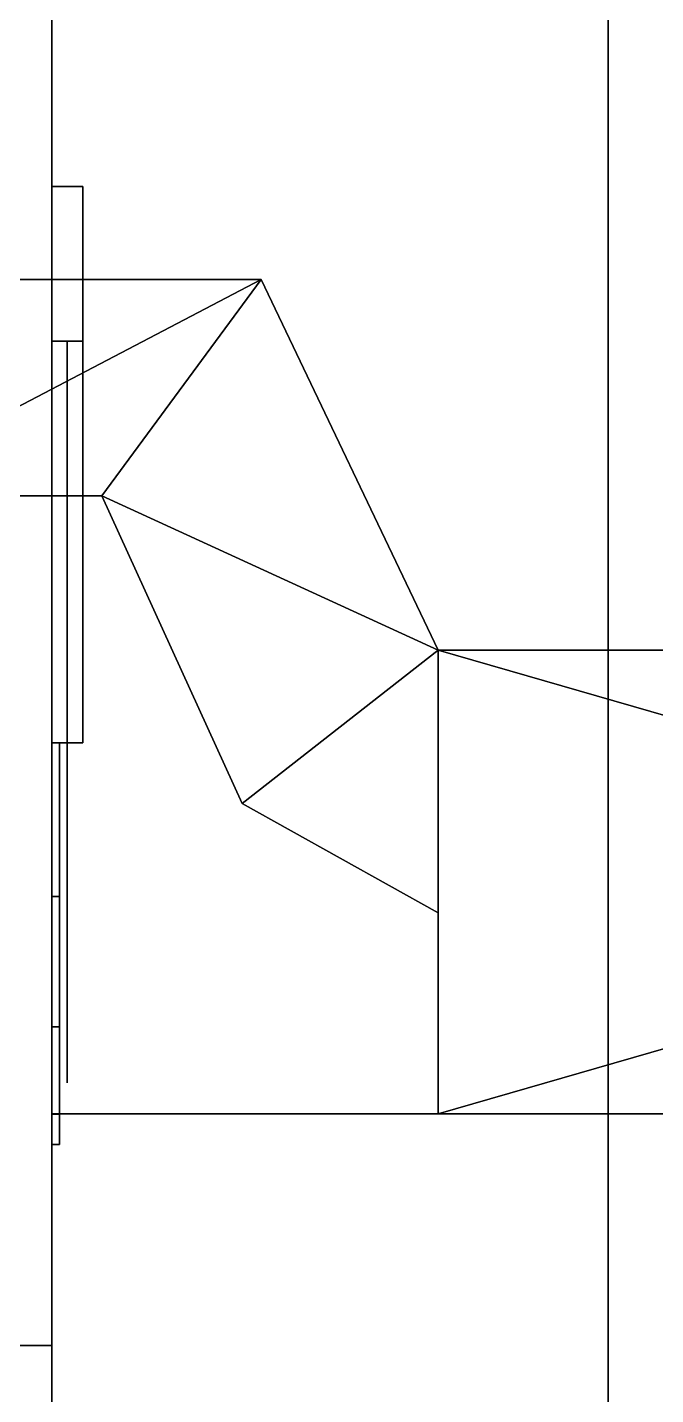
# Model space of a CAD drawing. Extents: x -150 to 2334, y -150 to 2984.
# Drawn here: x 1613.21 to 1633.53, y 767.37 to 811.61 of the extents above; entities that cross this region are included whole.
import ezdxf

# ---------------------------------------------------------------- set-up
doc = ezdxf.new("R2010")
doc.units = 0
for name, color, linetype in [('LAYER0', 7, 'CONTINUOUS'), ('LAYER142', 7, 'CONTINUOUS'), ('LAYER159', 7, 'CONTINUOUS'), ('LAYER243', 7, 'CONTINUOUS'), ('LAYER277', 7, 'CONTINUOUS'), ('LAYER310', 7, 'CONTINUOUS'), ('LAYER360', 28, 'CONTINUOUS'), ('LAYER361', 253, 'CONTINUOUS'), ('LAYER362', 28, 'CONTINUOUS'), ('LAYER363', 253, 'CONTINUOUS'), ('LAYER364', 28, 'CONTINUOUS'), ('LAYER365', 253, 'CONTINUOUS'), ('LAYER366', 28, 'CONTINUOUS'), ('LAYER367', 253, 'CONTINUOUS'), ('LAYER368', 28, 'CONTINUOUS'), ('LAYER369', 253, 'CONTINUOUS'), ('LAYER370', 251, 'CONTINUOUS'), ('LAYER727', 251, 'CONTINUOUS'), ('LAYER731', 251, 'CONTINUOUS')]:
    doc.layers.add(name, color=color, linetype=linetype)

msp = doc.modelspace()

# ---------------------------------------------------------------- linework, layer by layer
at = {"layer": 'LAYER0', "invisible_edges": 1}
for points in [[(2334, 2984, -5), (-150, -150, -5), (-150, 2984, -5), (2334, 2984, -5)], [(-150, -150, -5), (2334, 2984, -5), (2334, -150, -5), (-150, -150, -5)], [(2334, -150), (-150, 2984), (-150, -150), (2334, -150)], [(-150, 2984), (2334, -150), (2334, 2984), (-150, 2984)]]:
    msp.add_3dface(points, dxfattribs=at)
at = {"layer": 'LAYER142', "invisible_edges": 1}
for points in [[(2139.4, 1489.128, 1184), (1614, 776.4584, 1184), (2139.4, 776.4584, 1184), (2139.4, 1489.128, 1184)], [(1614, 776.4584, 1184), (2139.4, 1489.128, 1184), (1614, 1489.128, 1184), (1614, 776.4584, 1184)], [(1614, 1489.128, 1166), (1614, 776.4584, 1184), (1614, 1489.128, 1184), (1614, 1489.128, 1166)], [(1614, 776.4584, 1184), (1614, 1489.128, 1166), (1614, 776.4584, 1166), (1614, 776.4584, 1184)], [(1614, 1489.128, 1166), (2139.4, 776.4584, 1166), (1614, 776.4584, 1166), (1614, 1489.128, 1166)], [(2139.4, 776.4584, 1166), (1614, 1489.128, 1166), (2139.4, 1489.128, 1166), (2139.4, 776.4584, 1166)], [(2139.4, 776.4584, 1166), (1614, 776.4584, 1184), (1614, 776.4584, 1166), (2139.4, 776.4584, 1166)], [(1614, 776.4584, 1184), (2139.4, 776.4584, 1166), (2139.4, 776.4584, 1184), (1614, 776.4584, 1184)]]:
    msp.add_3dface(points, dxfattribs=at)
at = {"layer": 'LAYER159', "invisible_edges": 1}
for points in [[(2139.4, 1489.128, 1578), (1614, 776.4584, 1578), (2139.4, 776.4584, 1578), (2139.4, 1489.128, 1578)], [(1614, 776.4584, 1578), (2139.4, 1489.128, 1578), (1614, 1489.128, 1578), (1614, 776.4584, 1578)], [(1614, 1489.128, 1560), (1614, 776.4584, 1578), (1614, 1489.128, 1578), (1614, 1489.128, 1560)], [(1614, 776.4584, 1578), (1614, 1489.128, 1560), (1614, 776.4584, 1560), (1614, 776.4584, 1578)], [(1614, 1489.128, 1560), (2139.4, 776.4584, 1560), (1614, 776.4584, 1560), (1614, 1489.128, 1560)], [(2139.4, 776.4584, 1560), (1614, 1489.128, 1560), (2139.4, 1489.128, 1560), (2139.4, 776.4584, 1560)], [(2139.4, 776.4584, 1560), (1614, 776.4584, 1578), (1614, 776.4584, 1560), (2139.4, 776.4584, 1560)], [(1614, 776.4584, 1578), (2139.4, 776.4584, 1560), (2139.4, 776.4584, 1578), (1614, 776.4584, 1578)]]:
    msp.add_3dface(points, dxfattribs=at)
at = {"layer": 'LAYER243', "invisible_edges": 1}
for points in [[(2164, 776.458), (1614, 758.458), (1614, 776.458), (2164, 776.458)], [(1614, 758.458), (2164, 776.458), (2164, 758.458), (1614, 758.458)], [(1614, 776.458, 2350), (1614, 758.458), (1614, 758.458, 2350), (1614, 776.458, 2350)], [(1614, 758.458), (1614, 776.458, 2350), (1614, 776.458), (1614, 758.458)], [(2164, 758.458, 2350), (1614, 776.458, 2350), (1614, 758.458, 2350), (2164, 758.458, 2350)], [(1614, 776.458, 2350), (2164, 758.458, 2350), (2164, 776.458, 2350), (1614, 776.458, 2350)], [(1614, 776.458, 2350), (2164, 776.458), (1614, 776.458), (1614, 776.458, 2350)], [(2164, 776.458), (1614, 776.458, 2350), (2164, 776.458, 2350), (2164, 776.458)]]:
    msp.add_3dface(points, dxfattribs=at)
at = {"layer": 'LAYER277', "invisible_edges": 1}
for points in [[(2164, 776.455, 80), (1614, 1489.125, 80), (2164, 1489.125, 80), (2164, 776.455, 80)], [(1614, 1489.125, 80), (2164, 776.455, 80), (1614, 776.455, 80), (1614, 1489.125, 80)], [(1614, 776.455, 98), (1614, 1489.125, 80), (1614, 776.455, 80), (1614, 776.455, 98)], [(1614, 1489.125, 80), (1614, 776.455, 98), (1614, 1489.125, 98), (1614, 1489.125, 80)], [(1614, 776.455, 98), (2164, 1489.125, 98), (1614, 1489.125, 98), (1614, 776.455, 98)], [(2164, 1489.125, 98), (1614, 776.455, 98), (2164, 776.455, 98), (2164, 1489.125, 98)], [(2164, 776.455, 80), (1614, 776.455, 98), (1614, 776.455, 80), (2164, 776.455, 80)], [(1614, 776.455, 98), (2164, 776.455, 80), (2164, 776.455, 98), (1614, 776.455, 98)]]:
    msp.add_3dface(points, dxfattribs=at)
at = {"layer": 'LAYER310', "invisible_edges": 1}
for points in [[(2164, 1489.125, 2349), (1614, 776.455, 2349), (2164, 776.455, 2349), (2164, 1489.125, 2349)], [(1614, 776.455, 2349), (2164, 1489.125, 2349), (1614, 1489.125, 2349), (1614, 776.455, 2349)], [(1614, 1489.125, 2331), (1614, 776.455, 2349), (1614, 1489.125, 2349), (1614, 1489.125, 2331)], [(1614, 776.455, 2349), (1614, 1489.125, 2331), (1614, 776.455, 2331), (1614, 776.455, 2349)], [(1614, 1489.125, 2331), (2164, 776.455, 2331), (1614, 776.455, 2331), (1614, 1489.125, 2331)], [(2164, 776.455, 2331), (1614, 1489.125, 2331), (2164, 1489.125, 2331), (2164, 776.455, 2331)], [(2164, 776.455, 2331), (1614, 776.455, 2349), (1614, 776.455, 2331), (2164, 776.455, 2331)], [(1614, 776.455, 2349), (2164, 776.455, 2331), (2164, 776.455, 2349), (1614, 776.455, 2349)]]:
    msp.add_3dface(points, dxfattribs=at)
at = {"layer": 'LAYER360'}
for points in [[(1615, 806.458, 204), (1614, 806.458, 204), (1615, 806.458, 204)], [(1615, 788.458, 162), (1614, 788.458, 162), (1614, 806.458, 162), (1615, 806.458, 162)], [(1614, 806.458, 162), (1614, 806.458, 204), (1615, 806.458, 204), (1615, 806.458, 162)], [(1615, 788.458, 204), (1614, 788.458, 204), (1614, 806.458, 204), (1615, 806.458, 204)], [(1614, 806.458, 162), (1614, 788.458, 162), (1614, 788.458, 204), (1614, 806.458, 204)], [(1615, 806.458, 162), (1615, 788.458, 162), (1615, 788.458, 162), (1615, 806.458, 162)], [(1615, 806.458, 204), (1615, 788.458, 204), (1615, 788.458, 204), (1615, 806.458, 204)], [(1614, 801.458, 174), (1614, 801.458, 192), (1614, 801.458, 174)], [(1615, 801.458, 174), (1614, 801.458, 174), (1614, 801.458, 192), (1615, 801.458, 192)], [(1615, 801.458, 174), (1614, 801.458, 174), (1614, 788.458, 174), (1615, 788.458, 174)], [(1615, 801.458, 192), (1614, 801.458, 192), (1614, 788.458, 192), (1615, 788.458, 192)], [(1614, 788.458, 174), (1614, 788.458, 162), (1614, 788.458, 174)], [(1614, 788.458, 192), (1614, 788.458, 204), (1614, 788.458, 192)], [(1615, 788.458, 174), (1614, 788.458, 174), (1614, 788.458, 162), (1615, 788.458, 162)], [(1615, 788.458, 192), (1614, 788.458, 192), (1614, 788.458, 204), (1615, 788.458, 204)]]:
    msp.add_3dface(points, dxfattribs=at)
for points, invisible_edges in [([(1615, 806.458, 204), (1615, 806.458, 162), (1615, 801.458, 174), (1615, 801.458, 192)], 10), ([(1615, 806.458, 162), (1615, 801.458, 174), (1615, 788.458, 174), (1615, 788.458, 162)], 1), ([(1615, 806.458, 204), (1615, 801.458, 192), (1615, 788.458, 192), (1615, 788.458, 204)], 1), ([(1614.5, 788.458, 192), (1614.5, 788.458, 174), (1614.5, 801.458, 174), (1614.5, 801.458, 192)], 1), ([(1614.25, 788.458, 170), (1614.25, 783.4831, 170.9896), (1614.25, 784.458, 177.5), (1614.25, 788.458, 174)], 2), ([(1614.25, 783.4831, 195.0104), (1614.25, 788.458, 196), (1614.25, 788.458, 192), (1614.25, 784.458, 188.5)], 8), ([(1614.5, 784.2485, 188.3167), (1614.5, 784.458, 177.5), (1614.5, 788.458, 174), (1614.5, 788.458, 192)], 5), ([(1614.25, 783.4831, 170.9896), (1614.25, 779.2656, 173.8076), (1614.25, 780.958, 177.5), (1614.25, 784.458, 177.5)], 10), ([(1614.25, 779.2656, 192.1924), (1614.25, 783.4831, 195.0104), (1614.25, 784.458, 188.5), (1614.25, 780.958, 188.5)], 10), ([(1614.5, 777.458, 188.5), (1614.5, 777.458, 177.5), (1614.5, 784.458, 177.5), (1614.5, 784.2485, 188.3167)], 4), ([(1614.25, 779.2656, 173.8076), (1614.25, 776.4476, 178.0251), (1614.25, 777.458, 177.5), (1614.25, 780.958, 177.5)], 10), ([(1614.25, 776.4476, 187.9749), (1614.25, 779.2656, 192.1924), (1614.25, 780.958, 188.5), (1614.25, 777.458, 188.5)], 10), ([(1614.25, 776.4476, 178.0251), (1614.25, 775.458, 183), (1614.25, 777.458, 183), (1614.25, 777.458, 177.5)], 10), ([(1614.25, 775.458, 183), (1614.25, 776.4476, 187.9749), (1614.25, 777.458, 188.5), (1614.25, 777.458, 183)], 10)]:
    msp.add_3dface(points, dxfattribs=dict(at, invisible_edges=invisible_edges))
at = {"layer": 'LAYER361'}
for points in [[(1620.77, 803.458, 189.7826), (1606.4, 803.458, 189.7826), (1607.4, 796.458, 189.7826), (1620.77, 803.458, 189.7826)], [(1620.77, 803.458, 189.7826), (1620.77, 803.458, 176.2174), (1606.4, 803.458, 176.2174), (1620.77, 803.458, 189.7826)], [(1620.77, 803.458, 189.7826), (1606.4, 803.458, 176.2174), (1606.4, 803.458, 189.7826), (1620.77, 803.458, 189.7826)], [(1606.4, 803.458, 176.2174), (1620.77, 803.458, 176.2174), (1607.4, 796.458, 176.2174), (1606.4, 803.458, 176.2174)], [(1620.77, 803.458, 189.7826), (1607.4, 796.458, 189.7826), (1615.62, 796.458, 189.7826), (1620.77, 803.458, 189.7826)], [(1607.4, 796.458, 176.2174), (1620.77, 803.458, 176.2174), (1615.62, 796.458, 176.2174), (1607.4, 796.458, 176.2174)], [(1615.62, 796.458, 189.7826), (1626.5, 791.458, 189.7826), (1620.77, 803.458, 189.7826), (1615.62, 796.458, 189.7826)], [(1626.5, 791.458, 176.2174), (1615.62, 796.458, 176.2174), (1620.77, 803.458, 176.2174), (1626.5, 791.458, 176.2174)], [(1620.77, 803.458, 176.2174), (1620.77, 803.458, 189.7826), (1626.5, 791.458, 176.2174), (1620.77, 803.458, 176.2174)], [(1626.5, 791.458, 176.2174), (1620.77, 803.458, 189.7826), (1626.5, 791.458, 189.7826), (1626.5, 791.458, 176.2174)], [(1620.16, 786.498, 189.7826), (1626.5, 791.458, 189.7826), (1615.62, 796.458, 189.7826), (1620.16, 786.498, 189.7826)], [(1626.5, 791.458, 176.2174), (1620.16, 786.498, 176.2174), (1615.62, 796.458, 176.2174), (1626.5, 791.458, 176.2174)], [(1626.5, 791.458, 189.7826), (1620.16, 786.498, 189.7826), (1626.5, 782.958, 189.7826), (1626.5, 791.458, 189.7826)], [(1620.16, 786.498, 176.2174), (1626.5, 791.458, 176.2174), (1626.5, 782.958, 176.2174), (1620.16, 786.498, 176.2174)], [(1626.5, 776.458, 176.2174), (1626.5, 791.458, 176.2174), (1678.5, 776.458, 176.2174), (1626.5, 776.458, 176.2174)], [(1678.5, 776.458, 176.2174), (1626.5, 791.458, 176.2174), (1678.5, 791.458, 176.2174), (1678.5, 776.458, 176.2174)], [(1678.5, 776.458, 189.7826), (1678.5, 791.458, 189.7826), (1626.5, 776.458, 189.7826), (1678.5, 776.458, 189.7826)], [(1626.5, 776.458, 189.7826), (1678.5, 791.458, 189.7826), (1626.5, 791.458, 189.7826), (1626.5, 776.458, 189.7826)], [(1626.5, 791.458, 176.2174), (1626.5, 791.458, 189.7826), (1678.5, 791.458, 176.2174), (1626.5, 791.458, 176.2174)], [(1678.5, 791.458, 176.2174), (1626.5, 791.458, 189.7826), (1678.5, 791.458, 189.7826), (1678.5, 791.458, 176.2174)]]:
    msp.add_3dface(points, dxfattribs=at)
at = {"layer": 'LAYER362'}
for points in [[(1615, 806.458, 720), (1614, 806.458, 720), (1615, 806.458, 720)], [(1615, 788.458, 678), (1614, 788.458, 678), (1614, 806.458, 678), (1615, 806.458, 678)], [(1614, 806.458, 678), (1614, 806.458, 720), (1615, 806.458, 720), (1615, 806.458, 678)], [(1615, 788.458, 720), (1614, 788.458, 720), (1614, 806.458, 720), (1615, 806.458, 720)], [(1614, 806.458, 678), (1614, 788.458, 678), (1614, 788.458, 720), (1614, 806.458, 720)], [(1615, 806.458, 678), (1615, 788.458, 678), (1615, 788.458, 678), (1615, 806.458, 678)], [(1615, 806.458, 720), (1615, 788.458, 720), (1615, 788.458, 720), (1615, 806.458, 720)], [(1614, 801.458, 690), (1614, 801.458, 708), (1614, 801.458, 690)], [(1615, 801.458, 690), (1614, 801.458, 690), (1614, 801.458, 708), (1615, 801.458, 708)], [(1615, 801.458, 690), (1614, 801.458, 690), (1614, 788.458, 690), (1615, 788.458, 690)], [(1615, 801.458, 708), (1614, 801.458, 708), (1614, 788.458, 708), (1615, 788.458, 708)], [(1614, 788.458, 690), (1614, 788.458, 678), (1614, 788.458, 690)], [(1614, 788.458, 708), (1614, 788.458, 720), (1614, 788.458, 708)], [(1615, 788.458, 690), (1614, 788.458, 690), (1614, 788.458, 678), (1615, 788.458, 678)], [(1615, 788.458, 708), (1614, 788.458, 708), (1614, 788.458, 720), (1615, 788.458, 720)]]:
    msp.add_3dface(points, dxfattribs=at)
for points, invisible_edges in [([(1615, 806.458, 720), (1615, 806.458, 678), (1615, 801.458, 690), (1615, 801.458, 708)], 10), ([(1615, 806.458, 678), (1615, 801.458, 690), (1615, 788.458, 690), (1615, 788.458, 678)], 1), ([(1615, 806.458, 720), (1615, 801.458, 708), (1615, 788.458, 708), (1615, 788.458, 720)], 1), ([(1614.5, 788.458, 708), (1614.5, 788.458, 690), (1614.5, 801.458, 690), (1614.5, 801.458, 708)], 1), ([(1614.25, 788.458, 686), (1614.25, 783.4831, 686.9896), (1614.25, 784.458, 693.5), (1614.25, 788.458, 690)], 2), ([(1614.25, 783.4831, 711.0104), (1614.25, 788.458, 712), (1614.25, 788.458, 708), (1614.25, 784.458, 704.5)], 8), ([(1614.5, 784.2485, 704.3167), (1614.5, 784.458, 693.5), (1614.5, 788.458, 690), (1614.5, 788.458, 708)], 5), ([(1614.25, 783.4831, 686.9896), (1614.25, 779.2656, 689.8076), (1614.25, 780.958, 693.5), (1614.25, 784.458, 693.5)], 10), ([(1614.25, 779.2656, 708.1924), (1614.25, 783.4831, 711.0104), (1614.25, 784.458, 704.5), (1614.25, 780.958, 704.5)], 10), ([(1614.5, 777.458, 704.5), (1614.5, 777.458, 693.5), (1614.5, 784.458, 693.5), (1614.5, 784.2485, 704.3167)], 4), ([(1614.25, 779.2656, 689.8076), (1614.25, 776.4476, 694.0251), (1614.25, 777.458, 693.5), (1614.25, 780.958, 693.5)], 10), ([(1614.25, 776.4476, 703.9749), (1614.25, 779.2656, 708.1924), (1614.25, 780.958, 704.5), (1614.25, 777.458, 704.5)], 10), ([(1614.25, 776.4476, 694.0251), (1614.25, 775.458, 699), (1614.25, 777.458, 699), (1614.25, 777.458, 693.5)], 10), ([(1614.25, 775.458, 699), (1614.25, 776.4476, 703.9749), (1614.25, 777.458, 704.5), (1614.25, 777.458, 699)], 10)]:
    msp.add_3dface(points, dxfattribs=dict(at, invisible_edges=invisible_edges))
at = {"layer": 'LAYER363'}
for points in [[(1620.77, 803.458, 705.7826), (1606.4, 803.458, 705.7826), (1607.4, 796.458, 705.7826), (1620.77, 803.458, 705.7826)], [(1620.77, 803.458, 705.7826), (1620.77, 803.458, 692.2174), (1606.4, 803.458, 692.2174), (1620.77, 803.458, 705.7826)], [(1620.77, 803.458, 705.7826), (1606.4, 803.458, 692.2174), (1606.4, 803.458, 705.7826), (1620.77, 803.458, 705.7826)], [(1606.4, 803.458, 692.2174), (1620.77, 803.458, 692.2174), (1607.4, 796.458, 692.2174), (1606.4, 803.458, 692.2174)], [(1620.77, 803.458, 705.7826), (1607.4, 796.458, 705.7826), (1615.62, 796.458, 705.7826), (1620.77, 803.458, 705.7826)], [(1607.4, 796.458, 692.2174), (1620.77, 803.458, 692.2174), (1615.62, 796.458, 692.2174), (1607.4, 796.458, 692.2174)], [(1615.62, 796.458, 705.7826), (1626.5, 791.458, 705.7826), (1620.77, 803.458, 705.7826), (1615.62, 796.458, 705.7826)], [(1626.5, 791.458, 692.2174), (1615.62, 796.458, 692.2174), (1620.77, 803.458, 692.2174), (1626.5, 791.458, 692.2174)], [(1620.77, 803.458, 692.2174), (1620.77, 803.458, 705.7826), (1626.5, 791.458, 692.2174), (1620.77, 803.458, 692.2174)], [(1626.5, 791.458, 692.2174), (1620.77, 803.458, 705.7826), (1626.5, 791.458, 705.7826), (1626.5, 791.458, 692.2174)], [(1620.16, 786.498, 705.7826), (1626.5, 791.458, 705.7826), (1615.62, 796.458, 705.7826), (1620.16, 786.498, 705.7826)], [(1626.5, 791.458, 692.2174), (1620.16, 786.498, 692.2174), (1615.62, 796.458, 692.2174), (1626.5, 791.458, 692.2174)], [(1626.5, 791.458, 705.7826), (1620.16, 786.498, 705.7826), (1626.5, 782.958, 705.7826), (1626.5, 791.458, 705.7826)], [(1620.16, 786.498, 692.2174), (1626.5, 791.458, 692.2174), (1626.5, 782.958, 692.2174), (1620.16, 786.498, 692.2174)], [(1626.5, 776.458, 692.2174), (1626.5, 791.458, 692.2174), (1678.5, 776.458, 692.2174), (1626.5, 776.458, 692.2174)], [(1678.5, 776.458, 692.2174), (1626.5, 791.458, 692.2174), (1678.5, 791.458, 692.2174), (1678.5, 776.458, 692.2174)], [(1678.5, 776.458, 705.7826), (1678.5, 791.458, 705.7826), (1626.5, 776.458, 705.7826), (1678.5, 776.458, 705.7826)], [(1626.5, 776.458, 705.7826), (1678.5, 791.458, 705.7826), (1626.5, 791.458, 705.7826), (1626.5, 776.458, 705.7826)], [(1626.5, 791.458, 692.2174), (1626.5, 791.458, 705.7826), (1678.5, 791.458, 692.2174), (1626.5, 791.458, 692.2174)], [(1678.5, 791.458, 692.2174), (1626.5, 791.458, 705.7826), (1678.5, 791.458, 705.7826), (1678.5, 791.458, 692.2174)]]:
    msp.add_3dface(points, dxfattribs=at)
at = {"layer": 'LAYER364'}
for points in [[(1615, 806.458, 1236), (1614, 806.458, 1236), (1615, 806.458, 1236)], [(1615, 788.458, 1194), (1614, 788.458, 1194), (1614, 806.458, 1194), (1615, 806.458, 1194)], [(1614, 806.458, 1194), (1614, 806.458, 1236), (1615, 806.458, 1236), (1615, 806.458, 1194)], [(1615, 788.458, 1236), (1614, 788.458, 1236), (1614, 806.458, 1236), (1615, 806.458, 1236)], [(1614, 806.458, 1194), (1614, 788.458, 1194), (1614, 788.458, 1236), (1614, 806.458, 1236)], [(1615, 806.458, 1194), (1615, 788.458, 1194), (1615, 788.458, 1194), (1615, 806.458, 1194)], [(1615, 806.458, 1236), (1615, 788.458, 1236), (1615, 788.458, 1236), (1615, 806.458, 1236)], [(1614, 801.458, 1206), (1614, 801.458, 1224), (1614, 801.458, 1206)], [(1615, 801.458, 1206), (1614, 801.458, 1206), (1614, 801.458, 1224), (1615, 801.458, 1224)], [(1615, 801.458, 1206), (1614, 801.458, 1206), (1614, 788.458, 1206), (1615, 788.458, 1206)], [(1615, 801.458, 1224), (1614, 801.458, 1224), (1614, 788.458, 1224), (1615, 788.458, 1224)], [(1614, 788.458, 1206), (1614, 788.458, 1194), (1614, 788.458, 1206)], [(1614, 788.458, 1224), (1614, 788.458, 1236), (1614, 788.458, 1224)], [(1615, 788.458, 1206), (1614, 788.458, 1206), (1614, 788.458, 1194), (1615, 788.458, 1194)], [(1615, 788.458, 1224), (1614, 788.458, 1224), (1614, 788.458, 1236), (1615, 788.458, 1236)]]:
    msp.add_3dface(points, dxfattribs=at)
for points, invisible_edges in [([(1615, 806.458, 1236), (1615, 806.458, 1194), (1615, 801.458, 1206), (1615, 801.458, 1224)], 10), ([(1615, 806.458, 1194), (1615, 801.458, 1206), (1615, 788.458, 1206), (1615, 788.458, 1194)], 1), ([(1615, 806.458, 1236), (1615, 801.458, 1224), (1615, 788.458, 1224), (1615, 788.458, 1236)], 1), ([(1614.5, 788.458, 1224), (1614.5, 788.458, 1206), (1614.5, 801.458, 1206), (1614.5, 801.458, 1224)], 1), ([(1614.25, 788.458, 1202), (1614.25, 783.4831, 1202.99), (1614.25, 784.458, 1209.5), (1614.25, 788.458, 1206)], 2), ([(1614.25, 783.4831, 1227.01), (1614.25, 788.458, 1228), (1614.25, 788.458, 1224), (1614.25, 784.458, 1220.5)], 8), ([(1614.5, 784.2485, 1220.317), (1614.5, 784.458, 1209.5), (1614.5, 788.458, 1206), (1614.5, 788.458, 1224)], 5), ([(1614.25, 783.4831, 1202.99), (1614.25, 779.2656, 1205.808), (1614.25, 780.958, 1209.5), (1614.25, 784.458, 1209.5)], 10), ([(1614.25, 779.2656, 1224.192), (1614.25, 783.4831, 1227.01), (1614.25, 784.458, 1220.5), (1614.25, 780.958, 1220.5)], 10), ([(1614.5, 777.458, 1220.5), (1614.5, 777.458, 1209.5), (1614.5, 784.458, 1209.5), (1614.5, 784.2485, 1220.317)], 4), ([(1614.25, 779.2656, 1205.808), (1614.25, 776.4476, 1210.025), (1614.25, 777.458, 1209.5), (1614.25, 780.958, 1209.5)], 10), ([(1614.25, 776.4476, 1219.975), (1614.25, 779.2656, 1224.192), (1614.25, 780.958, 1220.5), (1614.25, 777.458, 1220.5)], 10), ([(1614.25, 776.4476, 1210.025), (1614.25, 775.458, 1215), (1614.25, 777.458, 1215), (1614.25, 777.458, 1209.5)], 10), ([(1614.25, 775.458, 1215), (1614.25, 776.4476, 1219.975), (1614.25, 777.458, 1220.5), (1614.25, 777.458, 1215)], 10)]:
    msp.add_3dface(points, dxfattribs=dict(at, invisible_edges=invisible_edges))
at = {"layer": 'LAYER365'}
for points in [[(1620.77, 803.458, 1221.783), (1606.4, 803.458, 1221.783), (1607.4, 796.458, 1221.783), (1620.77, 803.458, 1221.783)], [(1620.77, 803.458, 1221.783), (1620.77, 803.458, 1208.217), (1606.4, 803.458, 1208.217), (1620.77, 803.458, 1221.783)], [(1620.77, 803.458, 1221.783), (1606.4, 803.458, 1208.217), (1606.4, 803.458, 1221.783), (1620.77, 803.458, 1221.783)], [(1606.4, 803.458, 1208.217), (1620.77, 803.458, 1208.217), (1607.4, 796.458, 1208.217), (1606.4, 803.458, 1208.217)], [(1620.77, 803.458, 1221.783), (1607.4, 796.458, 1221.783), (1615.62, 796.458, 1221.783), (1620.77, 803.458, 1221.783)], [(1607.4, 796.458, 1208.217), (1620.77, 803.458, 1208.217), (1615.62, 796.458, 1208.217), (1607.4, 796.458, 1208.217)], [(1615.62, 796.458, 1221.783), (1626.5, 791.458, 1221.783), (1620.77, 803.458, 1221.783), (1615.62, 796.458, 1221.783)], [(1626.5, 791.458, 1208.217), (1615.62, 796.458, 1208.217), (1620.77, 803.458, 1208.217), (1626.5, 791.458, 1208.217)], [(1620.77, 803.458, 1208.217), (1620.77, 803.458, 1221.783), (1626.5, 791.458, 1208.217), (1620.77, 803.458, 1208.217)], [(1626.5, 791.458, 1208.217), (1620.77, 803.458, 1221.783), (1626.5, 791.458, 1221.783), (1626.5, 791.458, 1208.217)], [(1620.16, 786.498, 1221.783), (1626.5, 791.458, 1221.783), (1615.62, 796.458, 1221.783), (1620.16, 786.498, 1221.783)], [(1626.5, 791.458, 1208.217), (1620.16, 786.498, 1208.217), (1615.62, 796.458, 1208.217), (1626.5, 791.458, 1208.217)], [(1626.5, 791.458, 1221.783), (1620.16, 786.498, 1221.783), (1626.5, 782.958, 1221.783), (1626.5, 791.458, 1221.783)], [(1620.16, 786.498, 1208.217), (1626.5, 791.458, 1208.217), (1626.5, 782.958, 1208.217), (1620.16, 786.498, 1208.217)], [(1626.5, 776.458, 1208.217), (1626.5, 791.458, 1208.217), (1678.5, 776.458, 1208.217), (1626.5, 776.458, 1208.217)], [(1678.5, 776.458, 1208.217), (1626.5, 791.458, 1208.217), (1678.5, 791.458, 1208.217), (1678.5, 776.458, 1208.217)], [(1678.5, 776.458, 1221.783), (1678.5, 791.458, 1221.783), (1626.5, 776.458, 1221.783), (1678.5, 776.458, 1221.783)], [(1626.5, 776.458, 1221.783), (1678.5, 791.458, 1221.783), (1626.5, 791.458, 1221.783), (1626.5, 776.458, 1221.783)], [(1626.5, 791.458, 1208.217), (1626.5, 791.458, 1221.783), (1678.5, 791.458, 1208.217), (1626.5, 791.458, 1208.217)], [(1678.5, 791.458, 1208.217), (1626.5, 791.458, 1221.783), (1678.5, 791.458, 1221.783), (1678.5, 791.458, 1208.217)]]:
    msp.add_3dface(points, dxfattribs=at)
at = {"layer": 'LAYER366'}
for points in [[(1615, 806.458, 1752), (1614, 806.458, 1752), (1615, 806.458, 1752)], [(1615, 788.458, 1710), (1614, 788.458, 1710), (1614, 806.458, 1710), (1615, 806.458, 1710)], [(1614, 806.458, 1710), (1614, 806.458, 1752), (1615, 806.458, 1752), (1615, 806.458, 1710)], [(1615, 788.458, 1752), (1614, 788.458, 1752), (1614, 806.458, 1752), (1615, 806.458, 1752)], [(1614, 806.458, 1710), (1614, 788.458, 1710), (1614, 788.458, 1752), (1614, 806.458, 1752)], [(1615, 806.458, 1710), (1615, 788.458, 1710), (1615, 788.458, 1710), (1615, 806.458, 1710)], [(1615, 806.458, 1752), (1615, 788.458, 1752), (1615, 788.458, 1752), (1615, 806.458, 1752)], [(1614, 801.458, 1722), (1614, 801.458, 1740), (1614, 801.458, 1722)], [(1615, 801.458, 1722), (1614, 801.458, 1722), (1614, 801.458, 1740), (1615, 801.458, 1740)], [(1615, 801.458, 1722), (1614, 801.458, 1722), (1614, 788.458, 1722), (1615, 788.458, 1722)], [(1615, 801.458, 1740), (1614, 801.458, 1740), (1614, 788.458, 1740), (1615, 788.458, 1740)], [(1614, 788.458, 1722), (1614, 788.458, 1710), (1614, 788.458, 1722)], [(1614, 788.458, 1740), (1614, 788.458, 1752), (1614, 788.458, 1740)], [(1615, 788.458, 1722), (1614, 788.458, 1722), (1614, 788.458, 1710), (1615, 788.458, 1710)], [(1615, 788.458, 1740), (1614, 788.458, 1740), (1614, 788.458, 1752), (1615, 788.458, 1752)]]:
    msp.add_3dface(points, dxfattribs=at)
for points, invisible_edges in [([(1615, 806.458, 1752), (1615, 806.458, 1710), (1615, 801.458, 1722), (1615, 801.458, 1740)], 10), ([(1615, 806.458, 1710), (1615, 801.458, 1722), (1615, 788.458, 1722), (1615, 788.458, 1710)], 1), ([(1615, 806.458, 1752), (1615, 801.458, 1740), (1615, 788.458, 1740), (1615, 788.458, 1752)], 1), ([(1614.5, 788.458, 1740), (1614.5, 788.458, 1722), (1614.5, 801.458, 1722), (1614.5, 801.458, 1740)], 1), ([(1614.25, 788.458, 1718), (1614.25, 783.4831, 1718.99), (1614.25, 784.458, 1725.5), (1614.25, 788.458, 1722)], 2), ([(1614.25, 783.4831, 1743.01), (1614.25, 788.458, 1744), (1614.25, 788.458, 1740), (1614.25, 784.458, 1736.5)], 8), ([(1614.5, 784.2485, 1736.317), (1614.5, 784.458, 1725.5), (1614.5, 788.458, 1722), (1614.5, 788.458, 1740)], 5), ([(1614.25, 783.4831, 1718.99), (1614.25, 779.2656, 1721.808), (1614.25, 780.958, 1725.5), (1614.25, 784.458, 1725.5)], 10), ([(1614.25, 779.2656, 1740.192), (1614.25, 783.4831, 1743.01), (1614.25, 784.458, 1736.5), (1614.25, 780.958, 1736.5)], 10), ([(1614.5, 777.458, 1736.5), (1614.5, 777.458, 1725.5), (1614.5, 784.458, 1725.5), (1614.5, 784.2485, 1736.317)], 4), ([(1614.25, 779.2656, 1721.808), (1614.25, 776.4476, 1726.025), (1614.25, 777.458, 1725.5), (1614.25, 780.958, 1725.5)], 10), ([(1614.25, 776.4476, 1735.975), (1614.25, 779.2656, 1740.192), (1614.25, 780.958, 1736.5), (1614.25, 777.458, 1736.5)], 10), ([(1614.25, 776.4476, 1726.025), (1614.25, 775.458, 1731), (1614.25, 777.458, 1731), (1614.25, 777.458, 1725.5)], 10), ([(1614.25, 775.458, 1731), (1614.25, 776.4476, 1735.975), (1614.25, 777.458, 1736.5), (1614.25, 777.458, 1731)], 10)]:
    msp.add_3dface(points, dxfattribs=dict(at, invisible_edges=invisible_edges))
at = {"layer": 'LAYER367'}
for points in [[(1620.77, 803.458, 1737.783), (1606.4, 803.458, 1737.783), (1607.4, 796.458, 1737.783), (1620.77, 803.458, 1737.783)], [(1620.77, 803.458, 1737.783), (1620.77, 803.458, 1724.217), (1606.4, 803.458, 1724.217), (1620.77, 803.458, 1737.783)], [(1620.77, 803.458, 1737.783), (1606.4, 803.458, 1724.217), (1606.4, 803.458, 1737.783), (1620.77, 803.458, 1737.783)], [(1606.4, 803.458, 1724.217), (1620.77, 803.458, 1724.217), (1607.4, 796.458, 1724.217), (1606.4, 803.458, 1724.217)], [(1620.77, 803.458, 1737.783), (1607.4, 796.458, 1737.783), (1615.62, 796.458, 1737.783), (1620.77, 803.458, 1737.783)], [(1607.4, 796.458, 1724.217), (1620.77, 803.458, 1724.217), (1615.62, 796.458, 1724.217), (1607.4, 796.458, 1724.217)], [(1615.62, 796.458, 1737.783), (1626.5, 791.458, 1737.783), (1620.77, 803.458, 1737.783), (1615.62, 796.458, 1737.783)], [(1626.5, 791.458, 1724.217), (1615.62, 796.458, 1724.217), (1620.77, 803.458, 1724.217), (1626.5, 791.458, 1724.217)], [(1620.77, 803.458, 1724.217), (1620.77, 803.458, 1737.783), (1626.5, 791.458, 1724.217), (1620.77, 803.458, 1724.217)], [(1626.5, 791.458, 1724.217), (1620.77, 803.458, 1737.783), (1626.5, 791.458, 1737.783), (1626.5, 791.458, 1724.217)], [(1620.16, 786.498, 1737.783), (1626.5, 791.458, 1737.783), (1615.62, 796.458, 1737.783), (1620.16, 786.498, 1737.783)], [(1626.5, 791.458, 1724.217), (1620.16, 786.498, 1724.217), (1615.62, 796.458, 1724.217), (1626.5, 791.458, 1724.217)], [(1626.5, 791.458, 1737.783), (1620.16, 786.498, 1737.783), (1626.5, 782.958, 1737.783), (1626.5, 791.458, 1737.783)], [(1620.16, 786.498, 1724.217), (1626.5, 791.458, 1724.217), (1626.5, 782.958, 1724.217), (1620.16, 786.498, 1724.217)], [(1626.5, 776.458, 1724.217), (1626.5, 791.458, 1724.217), (1678.5, 776.458, 1724.217), (1626.5, 776.458, 1724.217)], [(1678.5, 776.458, 1724.217), (1626.5, 791.458, 1724.217), (1678.5, 791.458, 1724.217), (1678.5, 776.458, 1724.217)], [(1678.5, 776.458, 1737.783), (1678.5, 791.458, 1737.783), (1626.5, 776.458, 1737.783), (1678.5, 776.458, 1737.783)], [(1626.5, 776.458, 1737.783), (1678.5, 791.458, 1737.783), (1626.5, 791.458, 1737.783), (1626.5, 776.458, 1737.783)], [(1626.5, 791.458, 1724.217), (1626.5, 791.458, 1737.783), (1678.5, 791.458, 1724.217), (1626.5, 791.458, 1724.217)], [(1678.5, 791.458, 1724.217), (1626.5, 791.458, 1737.783), (1678.5, 791.458, 1737.783), (1678.5, 791.458, 1724.217)]]:
    msp.add_3dface(points, dxfattribs=at)
at = {"layer": 'LAYER368'}
for points in [[(1615, 806.458, 2268), (1614, 806.458, 2268), (1615, 806.458, 2268)], [(1615, 788.458, 2226), (1614, 788.458, 2226), (1614, 806.458, 2226), (1615, 806.458, 2226)], [(1614, 806.458, 2226), (1614, 806.458, 2268), (1615, 806.458, 2268), (1615, 806.458, 2226)], [(1615, 788.458, 2268), (1614, 788.458, 2268), (1614, 806.458, 2268), (1615, 806.458, 2268)], [(1614, 806.458, 2226), (1614, 788.458, 2226), (1614, 788.458, 2268), (1614, 806.458, 2268)], [(1615, 806.458, 2226), (1615, 788.458, 2226), (1615, 788.458, 2226), (1615, 806.458, 2226)], [(1615, 806.458, 2268), (1615, 788.458, 2268), (1615, 788.458, 2268), (1615, 806.458, 2268)], [(1614, 801.458, 2238), (1614, 801.458, 2256), (1614, 801.458, 2238)], [(1615, 801.458, 2238), (1614, 801.458, 2238), (1614, 801.458, 2256), (1615, 801.458, 2256)], [(1615, 801.458, 2238), (1614, 801.458, 2238), (1614, 788.458, 2238), (1615, 788.458, 2238)], [(1615, 801.458, 2256), (1614, 801.458, 2256), (1614, 788.458, 2256), (1615, 788.458, 2256)], [(1614, 788.458, 2238), (1614, 788.458, 2226), (1614, 788.458, 2238)], [(1614, 788.458, 2256), (1614, 788.458, 2268), (1614, 788.458, 2256)], [(1615, 788.458, 2238), (1614, 788.458, 2238), (1614, 788.458, 2226), (1615, 788.458, 2226)], [(1615, 788.458, 2256), (1614, 788.458, 2256), (1614, 788.458, 2268), (1615, 788.458, 2268)]]:
    msp.add_3dface(points, dxfattribs=at)
for points, invisible_edges in [([(1615, 806.458, 2268), (1615, 806.458, 2226), (1615, 801.458, 2238), (1615, 801.458, 2256)], 10), ([(1615, 806.458, 2226), (1615, 801.458, 2238), (1615, 788.458, 2238), (1615, 788.458, 2226)], 1), ([(1615, 806.458, 2268), (1615, 801.458, 2256), (1615, 788.458, 2256), (1615, 788.458, 2268)], 1), ([(1614.5, 788.458, 2256), (1614.5, 788.458, 2238), (1614.5, 801.458, 2238), (1614.5, 801.458, 2256)], 1), ([(1614.25, 788.458, 2234), (1614.25, 783.4831, 2234.99), (1614.25, 784.458, 2241.5), (1614.25, 788.458, 2238)], 2), ([(1614.25, 783.4831, 2259.01), (1614.25, 788.458, 2260), (1614.25, 788.458, 2256), (1614.25, 784.458, 2252.5)], 8), ([(1614.5, 784.2485, 2252.317), (1614.5, 784.458, 2241.5), (1614.5, 788.458, 2238), (1614.5, 788.458, 2256)], 5), ([(1614.25, 783.4831, 2234.99), (1614.25, 779.2656, 2237.808), (1614.25, 780.958, 2241.5), (1614.25, 784.458, 2241.5)], 10), ([(1614.25, 779.2656, 2256.192), (1614.25, 783.4831, 2259.01), (1614.25, 784.458, 2252.5), (1614.25, 780.958, 2252.5)], 10), ([(1614.5, 777.458, 2252.5), (1614.5, 777.458, 2241.5), (1614.5, 784.458, 2241.5), (1614.5, 784.2485, 2252.317)], 4), ([(1614.25, 779.2656, 2237.808), (1614.25, 776.4476, 2242.025), (1614.25, 777.458, 2241.5), (1614.25, 780.958, 2241.5)], 10), ([(1614.25, 776.4476, 2251.975), (1614.25, 779.2656, 2256.192), (1614.25, 780.958, 2252.5), (1614.25, 777.458, 2252.5)], 10), ([(1614.25, 776.4476, 2242.025), (1614.25, 775.458, 2247), (1614.25, 777.458, 2247), (1614.25, 777.458, 2241.5)], 10), ([(1614.25, 775.458, 2247), (1614.25, 776.4476, 2251.975), (1614.25, 777.458, 2252.5), (1614.25, 777.458, 2247)], 10)]:
    msp.add_3dface(points, dxfattribs=dict(at, invisible_edges=invisible_edges))
at = {"layer": 'LAYER369'}
for points in [[(1620.77, 803.458, 2253.783), (1606.4, 803.458, 2253.783), (1607.4, 796.458, 2253.783), (1620.77, 803.458, 2253.783)], [(1620.77, 803.458, 2253.783), (1620.77, 803.458, 2240.217), (1606.4, 803.458, 2240.217), (1620.77, 803.458, 2253.783)], [(1620.77, 803.458, 2253.783), (1606.4, 803.458, 2240.217), (1606.4, 803.458, 2253.783), (1620.77, 803.458, 2253.783)], [(1606.4, 803.458, 2240.217), (1620.77, 803.458, 2240.217), (1607.4, 796.458, 2240.217), (1606.4, 803.458, 2240.217)], [(1620.77, 803.458, 2253.783), (1607.4, 796.458, 2253.783), (1615.62, 796.458, 2253.783), (1620.77, 803.458, 2253.783)], [(1607.4, 796.458, 2240.217), (1620.77, 803.458, 2240.217), (1615.62, 796.458, 2240.217), (1607.4, 796.458, 2240.217)], [(1615.62, 796.458, 2253.783), (1626.5, 791.458, 2253.783), (1620.77, 803.458, 2253.783), (1615.62, 796.458, 2253.783)], [(1626.5, 791.458, 2240.217), (1615.62, 796.458, 2240.217), (1620.77, 803.458, 2240.217), (1626.5, 791.458, 2240.217)], [(1620.77, 803.458, 2240.217), (1620.77, 803.458, 2253.783), (1626.5, 791.458, 2240.217), (1620.77, 803.458, 2240.217)], [(1626.5, 791.458, 2240.217), (1620.77, 803.458, 2253.783), (1626.5, 791.458, 2253.783), (1626.5, 791.458, 2240.217)], [(1620.16, 786.498, 2253.783), (1626.5, 791.458, 2253.783), (1615.62, 796.458, 2253.783), (1620.16, 786.498, 2253.783)], [(1626.5, 791.458, 2240.217), (1620.16, 786.498, 2240.217), (1615.62, 796.458, 2240.217), (1626.5, 791.458, 2240.217)], [(1626.5, 791.458, 2253.783), (1620.16, 786.498, 2253.783), (1626.5, 782.958, 2253.783), (1626.5, 791.458, 2253.783)], [(1620.16, 786.498, 2240.217), (1626.5, 791.458, 2240.217), (1626.5, 782.958, 2240.217), (1620.16, 786.498, 2240.217)], [(1626.5, 776.458, 2240.217), (1626.5, 791.458, 2240.217), (1678.5, 776.458, 2240.217), (1626.5, 776.458, 2240.217)], [(1678.5, 776.458, 2240.217), (1626.5, 791.458, 2240.217), (1678.5, 791.458, 2240.217), (1678.5, 776.458, 2240.217)], [(1678.5, 776.458, 2253.783), (1678.5, 791.458, 2253.783), (1626.5, 776.458, 2253.783), (1678.5, 776.458, 2253.783)], [(1626.5, 776.458, 2253.783), (1678.5, 791.458, 2253.783), (1626.5, 791.458, 2253.783), (1626.5, 776.458, 2253.783)], [(1626.5, 791.458, 2240.217), (1626.5, 791.458, 2253.783), (1678.5, 791.458, 2240.217), (1626.5, 791.458, 2240.217)], [(1678.5, 791.458, 2240.217), (1626.5, 791.458, 2253.783), (1678.5, 791.458, 2253.783), (1678.5, 791.458, 2240.217)]]:
    msp.add_3dface(points, dxfattribs=at)
at = {"layer": 'LAYER370', "invisible_edges": 1}
for points in [[(1596, 1131.292, 83), (1614, 768.962, 83), (1596, 768.962, 83), (1596, 1131.292, 83)], [(1614, 768.962, 83), (1596, 1131.292, 83), (1614, 1131.292, 83), (1614, 768.962, 83)], [(1614, 1131.292, 2347), (1596, 768.962, 2347), (1614, 768.962, 2347), (1614, 1131.292, 2347)], [(1596, 768.962, 2347), (1614, 1131.292, 2347), (1596, 1131.292, 2347), (1596, 768.962, 2347)], [(1614, 1131.292, 2347), (1614, 768.962, 83), (1614, 1131.292, 83), (1614, 1131.292, 2347)], [(1614, 768.962, 83), (1614, 1131.292, 2347), (1614, 768.962, 2347), (1614, 768.962, 83)], [(1596, 768.962, 2347), (1614, 768.962, 83), (1614, 768.962, 2347), (1596, 768.962, 2347)], [(1614, 768.962, 83), (1596, 768.962, 2347), (1596, 768.962, 83), (1614, 768.962, 83)]]:
    msp.add_3dface(points, dxfattribs=at)
at = {"layer": 'LAYER727', "invisible_edges": 1}
for points in [[(1614, -22.20801, 2350), (1614, 2237.792, 2420), (1614, 2237.792, 2350), (1614, -22.20801, 2350)], [(1614, 2237.792, 2420), (1614, -22.20801, 2350), (1614, -22.20801, 2420), (1614, 2237.792, 2420)], [(1632, -22.20801, 2420), (1614, 2237.792, 2420), (1614, -22.20801, 2420), (1632, -22.20801, 2420)], [(1614, 2237.792, 2420), (1632, -22.20801, 2420), (1632, 2237.792, 2420), (1614, 2237.792, 2420)], [(1632, 2237.792, 2350), (1614, -22.20801, 2350), (1614, 2237.792, 2350), (1632, 2237.792, 2350)], [(1614, -22.20801, 2350), (1632, 2237.792, 2350), (1632, -22.20801, 2350), (1614, -22.20801, 2350)], [(1632, -22.20801, 2420), (1632, 2237.792, 2350), (1632, 2237.792, 2420), (1632, -22.20801, 2420)], [(1632, 2237.792, 2350), (1632, -22.20801, 2420), (1632, -22.20801, 2350), (1632, 2237.792, 2350)]]:
    msp.add_3dface(points, dxfattribs=at)
at = {"layer": 'LAYER731', "invisible_edges": 1}
for points in [[(1614, -22.20801, 80), (1596, 2237.792, 80), (1596, -22.20801, 80), (1614, -22.20801, 80)], [(1596, 2237.792, 80), (1614, -22.20801, 80), (1614, 2237.792, 80), (1596, 2237.792, 80)], [(1614, 2237.792), (1596, -22.20801), (1596, 2237.792), (1614, 2237.792)], [(1596, -22.20801), (1614, 2237.792), (1614, -22.20801), (1596, -22.20801)], [(1614, -22.20801, 80), (1614, 2237.792), (1614, 2237.792, 80), (1614, -22.20801, 80)], [(1614, 2237.792), (1614, -22.20801, 80), (1614, -22.20801), (1614, 2237.792)]]:
    msp.add_3dface(points, dxfattribs=at)

# ---------------------------------------------------------------- meshes
at = {"layer": 'LAYER360'}
mesh = msp.add_polymesh((2, 9), dxfattribs=at)
for k, corner in enumerate([(1614.25, 788.458, 170), (1614.25, 783.4831, 170.9896), (1614.25, 779.2656, 173.8076), (1614.25, 776.4476, 178.0251), (1614.25, 775.458, 183), (1614.25, 776.4476, 187.9749), (1614.25, 779.2656, 192.1924), (1614.25, 783.4831, 195.0104), (1614.25, 788.458, 196), (1614, 788.458, 170), (1614, 783.4831, 170.9896), (1614, 779.2656, 173.8076), (1614, 776.4476, 178.0251), (1614, 775.458, 183), (1614, 776.4476, 187.9749), (1614, 779.2656, 192.1924), (1614, 783.4831, 195.0104), (1614, 788.458, 196)]):
    mesh.set_mesh_vertex(divmod(k, 9), corner)
at = {"layer": 'LAYER362'}
mesh = msp.add_polymesh((2, 9), dxfattribs=at)
for k, corner in enumerate([(1614.25, 788.458, 686), (1614.25, 783.4831, 686.9896), (1614.25, 779.2656, 689.8076), (1614.25, 776.4476, 694.0251), (1614.25, 775.458, 699), (1614.25, 776.4476, 703.9749), (1614.25, 779.2656, 708.1924), (1614.25, 783.4831, 711.0104), (1614.25, 788.458, 712), (1614, 788.458, 686), (1614, 783.4831, 686.9896), (1614, 779.2656, 689.8076), (1614, 776.4476, 694.0251), (1614, 775.458, 699), (1614, 776.4476, 703.9749), (1614, 779.2656, 708.1924), (1614, 783.4831, 711.0104), (1614, 788.458, 712)]):
    mesh.set_mesh_vertex(divmod(k, 9), corner)
at = {"layer": 'LAYER364'}
mesh = msp.add_polymesh((2, 9), dxfattribs=at)
for k, corner in enumerate([(1614.25, 788.458, 1202), (1614.25, 783.4831, 1202.99), (1614.25, 779.2656, 1205.808), (1614.25, 776.4476, 1210.025), (1614.25, 775.458, 1215), (1614.25, 776.4476, 1219.975), (1614.25, 779.2656, 1224.192), (1614.25, 783.4831, 1227.01), (1614.25, 788.458, 1228), (1614, 788.458, 1202), (1614, 783.4831, 1202.99), (1614, 779.2656, 1205.808), (1614, 776.4476, 1210.025), (1614, 775.458, 1215), (1614, 776.4476, 1219.975), (1614, 779.2656, 1224.192), (1614, 783.4831, 1227.01), (1614, 788.458, 1228)]):
    mesh.set_mesh_vertex(divmod(k, 9), corner)
at = {"layer": 'LAYER366'}
mesh = msp.add_polymesh((2, 9), dxfattribs=at)
for k, corner in enumerate([(1614.25, 788.458, 1718), (1614.25, 783.4831, 1718.99), (1614.25, 779.2656, 1721.808), (1614.25, 776.4476, 1726.025), (1614.25, 775.458, 1731), (1614.25, 776.4476, 1735.975), (1614.25, 779.2656, 1740.192), (1614.25, 783.4831, 1743.01), (1614.25, 788.458, 1744), (1614, 788.458, 1718), (1614, 783.4831, 1718.99), (1614, 779.2656, 1721.808), (1614, 776.4476, 1726.025), (1614, 775.458, 1731), (1614, 776.4476, 1735.975), (1614, 779.2656, 1740.192), (1614, 783.4831, 1743.01), (1614, 788.458, 1744)]):
    mesh.set_mesh_vertex(divmod(k, 9), corner)
at = {"layer": 'LAYER368'}
mesh = msp.add_polymesh((2, 9), dxfattribs=at)
for k, corner in enumerate([(1614.25, 788.458, 2234), (1614.25, 783.4831, 2234.99), (1614.25, 779.2656, 2237.808), (1614.25, 776.4476, 2242.025), (1614.25, 775.458, 2247), (1614.25, 776.4476, 2251.975), (1614.25, 779.2656, 2256.192), (1614.25, 783.4831, 2259.01), (1614.25, 788.458, 2260), (1614, 788.458, 2234), (1614, 783.4831, 2234.99), (1614, 779.2656, 2237.808), (1614, 776.4476, 2242.025), (1614, 775.458, 2247), (1614, 776.4476, 2251.975), (1614, 779.2656, 2256.192), (1614, 783.4831, 2259.01), (1614, 788.458, 2260)]):
    mesh.set_mesh_vertex(divmod(k, 9), corner)

doc.saveas('drawing.dxf')
